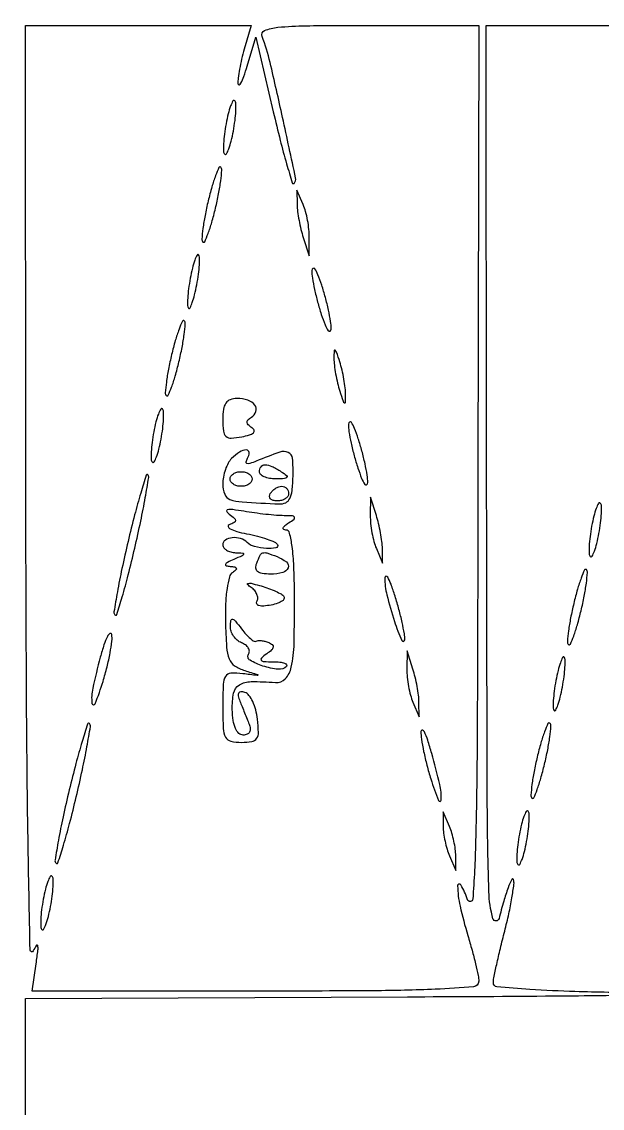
# Model space of a CAD drawing. Extents: x 23 to 255, y 40 to 184.
# Drawn here: x 97.08 to 103.8, y 113.36 to 125.93 of the extents above; entities that cross this region are included whole.
import ezdxf

# ---------------------------------------------------------------- set-up
doc = ezdxf.new("R2010")
doc.units = 0
doc.header["$MEASUREMENT"] = 0

msp = doc.modelspace()

# ---------------------------------------------------------------- linework, layer by layer
for points in [[(207.919475, 175.632891, 0.000007), (191.762556, 175.634099, 0.00002), (173.0434, 175.634494, 0.000013), (151.49745, 175.633531)], [(95.978963, 112.9704, 0.002155), (95.980965, 114.559096, 0.000091), (95.962749, 120.19545), (95.925134, 131.2146), (96.269167, 131.2146), (96.6132, 131.2146), (96.6132, 100.8432, -0.00018)], [(94.828272, 125.253774, -0.000012), (95.14799, 125.220123, -0.001055)], [(94.828272, 123.984774, -0.000012), (95.14799, 123.951123, -0.001055)], [(104.24835, 114.696349, -0.003323), (103.47983, 114.712564, -0.010046), (102.956807, 114.7376, -0.005912), (102.576137, 114.768022, -0.387641), (102.5352, 114.81289, -0.050082), (102.541133, 114.87197, -0.00395), (102.573765, 115.026543, -0.005337), (102.616205, 115.210585, -0.00406), (102.666487, 115.411329, 0.009191), (102.714566, 115.611992, 0.01229), (102.750333, 115.795777, 0.009537), (102.773292, 115.949183, 0.113289), (102.76756, 116.00862, 0.672352), (102.747372, 116.009938, 0.024822), (102.706184, 115.913193, 0.018093), (102.655524, 115.758603, 0.008618), (102.601049, 115.55648, -0.768907), (102.531043, 115.555515, -0.061152), (102.483233, 115.868785, -0.006603), (102.464871, 117.009985, -0.000395), (102.457675, 120.44925), (102.4506, 125.8848), (103.755081, 125.8848), (105.059561, 125.8848)], [(95.478405, 115.191492, 0.00002), (95.470079, 117.074415, 0.412907)], [(96.591991, 78.0858, -0.000015), (96.570667, 70.513747, -0.41338)], [(107.019, 75.6324), (102.0699, 75.6324), (97.1208, 75.6324), (97.1208, 95.1327), (97.1208, 114.633), (101.54115, 114.652297, 0.000648), (103.139529, 114.661347, 0.002328), (104.159784, 114.673198, 0.056422)]]:
    msp.add_lwpolyline(points, format="xyb")
for points in [[(99.652894, 125.610409, 0.012869), (99.623248, 125.496007, 0.012519), (99.599226, 125.379179, 0.012515), (99.583272, 125.27553, 0.044695), (99.580702, 125.208559, 0.494939), (99.594377, 125.199189, 0.195789), (99.614877, 125.21664, 0.035278), (99.648634, 125.294655, 0.011235), (99.687915, 125.415054), (99.788626, 125.749008), (99.989612, 124.884303, 0.004898), (100.069466, 124.55539, 0.008573), (100.142894, 124.284941, 0.003462), (100.208848, 124.063266, 0.56597), (100.229188, 124.058188, 0.254146), (100.247552, 124.120258, 0.001118), (100.096647, 124.820199, 0.004621), (99.951763, 125.456669, 0.033348), (99.858976, 125.756904, -0.411822), (99.88888, 125.824796, -0.067825), (100.042898, 125.862346, -0.023208), (100.365962, 125.880873, -0.00272), (101.087949, 125.8848), (102.366, 125.8848), (102.357129, 120.66075, -0.000614), (102.348631, 117.757276, -0.005121), (102.329699, 116.442356, -0.011782), (102.297876, 115.782678, -0.821755), (102.236731, 115.7751, 0.052363), (102.159817, 115.945958, 0.768871), (102.122071, 115.935602, 0.054274), (102.149583, 115.70021, 0.017438), (102.240016, 115.359804, -0.00693), (102.288252, 115.192483, -0.008228), (102.328992, 115.033175, -0.007285), (102.359118, 114.898034, -0.051237), (102.366, 114.831054, -0.390886), (102.307154, 114.767283, -0.009106), (101.86312, 114.739679, -0.009412), (101.152335, 114.721868, -0.001557), (99.781867, 114.7176), (97.197733, 114.7176), (97.244775, 115.03485, 0.005381), (97.266254, 115.191288, 0.085686), (97.263839, 115.2446, 0.667949), (97.24791, 115.247446, 0.032576), (97.212255, 115.1829, -0.793103), (97.1752, 115.19079, -0.000931), (97.151916, 116.477255, -0.002744), (97.134097, 118.135161, -0.001041), (97.126746, 120.44925), (97.1208, 125.8848), (98.426194, 125.8848), (99.731589, 125.8848)], [(99.4426, 124.7474, 0.014639), (99.423497, 124.626072, 0.020615), (99.414126, 124.516962, 0.017419), (99.413275, 124.428375, 0.192366), (99.42699, 124.39641, 0.497834), (99.446973, 124.399195, 0.037201), (99.473875, 124.457214, 0.028779), (99.501972, 124.54732, 0.01482), (99.5272, 124.6628, 0.014639), (99.546303, 124.784128, 0.020615), (99.555674, 124.893238, 0.017419), (99.556525, 124.981825, 0.192366), (99.54281, 125.01379, 0.497834), (99.522827, 125.011005, 0.037201), (99.495925, 124.952986, 0.028779), (99.467828, 124.86288, 0.01482)], [(99.2358, 123.8544, 0.010716), (99.199144, 123.685746, 0.015989), (99.175011, 123.536781, 0.010976), (99.161893, 123.414285, 0.22103), (99.174433, 123.379967, 0.522523), (99.19599, 123.383837, 0.017979), (99.234759, 123.477032, 0.019913), (99.277609, 123.607008, 0.010797), (99.3204, 123.7698, 0.010716), (99.357056, 123.938454, 0.015989), (99.381189, 124.087419, 0.010976), (99.394307, 124.209915, 0.22103), (99.381767, 124.244233, 0.522523), (99.36021, 124.240363, 0.017979), (99.321441, 124.147168, 0.019913), (99.278591, 124.017192, 0.010797)], [(100.265379, 123.8121, 0.028396), (100.271096, 123.732244, 0.013539), (100.287032, 123.630474, 0.013373), (100.309474, 123.524743, 0.018514), (100.3356, 123.4314), (100.403334, 123.2199), (100.405821, 123.4314, 0.029063), (100.401492, 123.524724, 0.019488), (100.386219, 123.630474, 0.019656), (100.363315, 123.732084, 0.036226), (100.3356, 123.8121), (100.262892, 123.9813)], [(99.029, 122.9614, 0.013023), (99.009548, 122.840406, 0.018695), (98.999146, 122.732343, 0.014773), (98.996588, 122.644305, 0.198781), (99.00869, 122.61511, 0.514681), (99.02664, 122.618104, 0.029048), (99.052256, 122.679233, 0.025168), (99.079304, 122.7704, 0.013162), (99.1042, 122.8862, 0.013023), (99.123652, 123.007194, 0.018695), (99.134054, 123.115257, 0.014773), (99.136612, 123.203295, 0.198781), (99.12451, 123.23249, 0.514681), (99.10656, 123.229496, 0.029048), (99.080944, 123.168367, 0.025168), (99.053896, 123.0772, 0.013162)], [(100.435572, 123.0507, 0.043462), (100.441957, 122.963233, 0.013021), (100.46666, 122.831797, 0.012948), (100.502212, 122.68507, 0.013688), (100.544731, 122.5431, 0.013612), (100.588044, 122.422799, 0.054972), (100.624193, 122.353807, 0.411151), (100.645293, 122.349571, 0.248638), (100.658628, 122.3739, 0.043462), (100.652243, 122.461367, 0.013021), (100.62754, 122.592802, 0.012948), (100.591988, 122.73953, 0.013688), (100.549469, 122.8815, 0.013612), (100.506156, 123.001801, 0.054972), (100.470007, 123.070792, 0.411151), (100.448907, 123.075029, 0.248638)], [(98.8128, 122.0778, 0.010716), (98.776144, 121.909146, 0.015989), (98.752011, 121.760181, 0.010976), (98.738893, 121.637685, 0.22103), (98.751433, 121.603367, 0.522523), (98.77299, 121.607237, 0.017979), (98.811759, 121.700432, 0.019913), (98.854609, 121.830408, 0.010797), (98.8974, 121.9932, 0.010716), (98.934056, 122.161854, 0.015989), (98.958189, 122.310819, 0.010976), (98.971307, 122.433315, 0.22103), (98.958767, 122.467633, 0.522523), (98.93721, 122.463763, 0.017979), (98.898441, 122.370568, 0.019913), (98.855591, 122.240592, 0.010797)], [(100.690866, 122.0355, 0.0298), (100.69563, 121.95564, 0.014229), (100.710763, 121.853874, 0.01405), (100.732655, 121.748144, 0.019418), (100.7586, 121.6548, 0.004595), (100.796054, 121.541446, 0.172749), (100.81258, 121.520606, 0.574334), (100.824462, 121.526859, 0.010926), (100.826334, 121.6125, 0.0298), (100.82157, 121.69236, 0.014229), (100.806437, 121.794126, 0.01405), (100.784545, 121.899856, 0.019418), (100.7586, 121.9932, 0.004595), (100.721146, 122.106554, 0.172749), (100.70462, 122.127394, 0.574334), (100.692738, 122.121141, 0.010926)], [(99.405, 121.328132, 0.026223), (99.41215, 121.191891, 0.183546), (99.441646, 121.133524, 0.202262), (99.500635, 121.112612, 0.032618), (99.624279, 121.127981, 0.02449), (99.713205, 121.14954, 0.110186), (99.759706, 121.175327, 0.314507), (99.766456, 121.20345, 0.162244), (99.742147, 121.232574, -0.047565), (99.698991, 121.265288, -0.196066), (99.685313, 121.294352, -0.21391), (99.69637, 121.322962, -0.056798), (99.735748, 121.353971, 0.175135), (99.788361, 121.420316, 0.250029), (99.776168, 121.49296, 0.151875), (99.694297, 121.550552, 0.078057), (99.569207, 121.5702, 0.085256), (99.49084, 121.55674, 0.159981), (99.440497, 121.517871, 0.115515), (99.413046, 121.446257, 0.034019)], [(98.606, 121.1848, 0.014639), (98.586897, 121.063472, 0.020615), (98.577526, 120.954362, 0.017419), (98.576675, 120.865775, 0.192366), (98.59039, 120.83381, 0.497834), (98.610373, 120.836595, 0.037201), (98.637275, 120.894614, 0.028779), (98.665372, 120.98472, 0.01482), (98.6906, 121.1002, 0.014639), (98.709703, 121.221528, 0.020615), (98.719074, 121.330638, 0.017419), (98.719925, 121.419225, 0.192366), (98.70621, 121.45119, 0.497834), (98.686227, 121.448405, 0.037201), (98.659325, 121.390386, 0.028779), (98.631228, 121.30028, 0.01482)], [(100.858572, 121.2741, 0.043462), (100.864957, 121.186633, 0.013021), (100.88966, 121.055197, 0.012948), (100.925212, 120.90847, 0.013688), (100.967731, 120.7665, 0.013612), (101.011044, 120.646199, 0.054972), (101.047193, 120.577207, 0.411151), (101.068293, 120.572971, 0.248638), (101.081628, 120.5973, 0.043462), (101.075243, 120.684767, 0.013021), (101.05054, 120.816202, 0.012948), (101.014988, 120.96293, 0.013688), (100.972469, 121.1049, 0.013612), (100.929156, 121.225201, 0.054972), (100.893007, 121.294192, 0.411151), (100.871907, 121.298429, 0.248638)], [(99.50652, 120.87648, 0.075503), (99.467584, 120.8236, 0.038434), (99.434822, 120.747624, 0.037078), (99.41248, 120.662329, 0.045545), (99.405, 120.58038, 0.091307), (99.426601, 120.463081, 0.220845), (99.488293, 120.403036, 0.06846), (99.627957, 120.37466, 0.00404), (100.06065, 120.35055, 0.126801), (100.132422, 120.365448, 0.16508), (100.179628, 120.412535, 0.088247), (100.206461, 120.504667, 0.020135), (100.217396, 120.66736, 0.026495), (100.211844, 120.879768, 0.280166), (100.163193, 120.947139, 0.186922), (100.06495, 120.950034, 0.012091), (99.792972, 120.846321, -0.01841), (99.718572, 120.819022, -0.158479), (99.68364, 120.819005, -0.406439), (99.673764, 120.837751, -0.066688), (99.692215, 120.879023, 0.147727), (99.709815, 120.945121, 0.408544), (99.678272, 120.975222, 0.141501), (99.598564, 120.951016, 0.052406)], [(100.0818, 120.7242, -0.023197), (100.143464, 120.680166, -0.409657), (100.146278, 120.658072, -0.220444), (100.11938, 120.643866, -0.011293), (100.01835, 120.640895, -0.042523), (99.945475, 120.646605, -0.062416), (99.883915, 120.664832, -0.082215), (99.842211, 120.691952, -0.210568), (99.828, 120.7242, -0.163584), (99.846971, 120.780635, -0.234725), (99.893393, 120.803698, -0.112355), (99.971704, 120.785876, -0.031558)], [(98.308725, 119.916975, 0.005543), (98.238005, 119.603961, 0.008736), (98.185001, 119.333672, 0.00352), (98.14571, 119.103577, 0.241404), (98.157442, 119.067158, 0.562755), (98.178892, 119.072402, 0.004448), (98.241542, 119.277131, 0.009724), (98.311268, 119.530425, 0.005521), (98.386275, 119.839425, 0.004924), (98.455663, 120.153785, 0.007806), (98.508228, 120.424499, 0.002838), (98.548131, 120.656268, 0.242127), (98.537558, 120.689242, 0.563915), (98.518166, 120.684465, 0.003567), (98.455229, 120.477498, 0.008717), (98.38507, 120.224622, 0.004979)], [(99.7434, 120.6396, -0.148195), (99.733623, 120.607337, -0.098894), (99.706123, 120.579851, -0.082425), (99.665014, 120.561319, -0.064853), (99.6165, 120.555, -0.064853), (99.567986, 120.561319, -0.082425), (99.526877, 120.579851, -0.098894), (99.499377, 120.607337, -0.148195), (99.4896, 120.6396, -0.148195), (99.499377, 120.671863, -0.098894), (99.526877, 120.699349, -0.082425), (99.567986, 120.717881, -0.064853), (99.6165, 120.7242, -0.064853), (99.665014, 120.717881, -0.082425), (99.706123, 120.699349, -0.098894), (99.733623, 120.671863, -0.148195)], [(100.1664, 120.4704, -0.153634), (100.156246, 120.438135, -0.097988), (100.127656, 120.410651, -0.080552), (100.084938, 120.392106, -0.062283), (100.034507, 120.3858, -0.066118), (99.987839, 120.391998, -0.138808), (99.956717, 120.410651, -0.191142), (99.945768, 120.438282, -0.139169), (99.9549, 120.4704, -0.06081), (99.980805, 120.502761, -0.051032), (100.015211, 120.530149, -0.053229), (100.052481, 120.548799, -0.089642), (100.086793, 120.555, -0.105429), (100.117167, 120.548523, -0.099231), (100.143015, 120.530149, -0.096318), (100.160341, 120.502695, -0.092995)], [(101.111379, 120.2166, 0.029063), (101.115708, 120.123276, 0.019488), (101.130981, 120.017526, 0.019656), (101.153885, 119.915916, 0.036226), (101.1816, 119.8359), (101.254308, 119.6667), (101.251821, 119.8359, 0.028396), (101.246104, 119.915756, 0.013539), (101.230168, 120.017526, 0.013373), (101.207726, 120.123257, 0.018514), (101.1816, 120.2166), (101.113866, 120.4281)], [(103.6726, 120.0944, 0.014639), (103.653497, 119.973072, 0.020615), (103.644126, 119.863962, 0.017419), (103.643275, 119.775375, 0.192366), (103.65699, 119.74341, 0.497834), (103.676973, 119.746195, 0.037201), (103.703875, 119.804214, 0.028779), (103.731972, 119.89432, 0.01482), (103.7572, 120.0098, 0.014639), (103.776303, 120.131128, 0.020615), (103.785674, 120.240238, 0.017419), (103.786525, 120.328825, 0.192366), (103.77281, 120.36079, 0.497834), (103.752827, 120.358005, 0.037201), (103.725925, 120.299986, 0.028779), (103.697828, 120.20988, 0.01482)], [(99.478023, 120.233964, -0.021409), (99.53817, 120.187483, -0.221012), (99.551045, 120.159777, -0.280729), (99.536823, 120.136443, -0.032281), (99.478023, 120.11078, 0.409407), (99.46755, 120.088913, 0.193576), (99.490043, 120.062901, 0.0522), (99.56605, 120.033325, 0.018039), (99.680884, 120.006349, -0.014916), (99.805477, 119.9779, -0.019868), (99.916601, 119.94425, -0.017502), (100.005128, 119.910038, -0.154575), (100.036511, 119.883037, -0.520702), (100.019519, 119.843572, -0.066655), (99.90975, 119.835769, -0.046664), (99.771938, 119.857359, -0.134996), (99.688723, 119.904677, 0.124231), (99.611585, 119.950727, 0.09631), (99.513905, 119.960427, 0.120213), (99.435019, 119.933202, 0.255127), (99.405, 119.8782, 0.16722), (99.416267, 119.845453, 0.090029), (99.44849, 119.816705, 0.072474), (99.496418, 119.796203, 0.054897), (99.55305, 119.787654, -0.011173), (99.635245, 119.782511, -0.467319), (99.644206, 119.769735, -0.223503), (99.62936, 119.752197, -0.005675), (99.5319, 119.709, 0.014773), (99.459088, 119.67513, 0.156051), (99.435949, 119.652487, 0.482552), (99.442952, 119.636485, 0.05056), (99.4896, 119.629051, -0.029819), (99.543017, 119.622793, -0.249727), (99.561503, 119.608276, -0.32242), (99.557254, 119.588157, -0.041419), (99.52023, 119.559655, 0.186615), (99.481498, 119.506366, 0.027797), (99.45413, 119.374043, 0.026663), (99.437549, 119.200139, 0.016227), (99.43563, 118.993649, 0.010189), (99.448603, 118.695842, 0.07755), (99.478964, 118.559237, 0.15134), (99.541874, 118.480463, 0.074043), (99.6588, 118.42417, -0.000592), (99.808407, 118.377554, -0.48034), (99.810885, 118.371202, -0.300911), (99.802726, 118.367133, -0.000498), (99.63765, 118.38754, 0.042606), (99.497811, 118.392974, 0.249426), (99.436623, 118.356693, 0.128246), (99.409785, 118.267284, 0.00913), (99.405, 118.005268, 0.010812), (99.410415, 117.754878, 0.110634), (99.437268, 117.655383, 0.216658), (99.497695, 117.608477, 0.058408), (99.621199, 117.594, 0.039843), (99.74139, 117.603593, 0.20504), (99.796617, 117.638507, 0.158579), (99.817477, 117.708919, 0.021799), (99.806619, 117.863544, 0.037395), (99.78641, 117.969504, 0.044391), (99.751304, 118.065101, 0.050033), (99.707619, 118.137873, 0.15329), (99.661538, 118.171187, 0.071259), (99.61407, 118.179799, 0.276765), (99.588954, 118.165986, 0.192005), (99.583793, 118.131506, 0.038068), (99.603019, 118.070844, 0.00011), (99.628106, 118.008621, 0.000069), (99.657499, 117.935791, 0.000069), (99.686473, 117.864057, 0.000126), (99.710151, 117.8055, -0.070893), (99.723029, 117.753544, -0.149171), (99.715063, 117.713157, -0.171634), (99.687172, 117.687692, -0.100332), (99.642318, 117.6786, -0.186683), (99.590642, 117.698591, -0.106838), (99.551265, 117.753784, -0.067082), (99.525556, 117.845654, -0.027647), (99.51474, 117.9747, -0.056006), (99.530431, 118.162051, -0.207134), (99.596332, 118.257567, -0.139139), (99.731377, 118.296672, -0.021417), (100.013252, 118.286105, 0.228399), (100.12807, 118.330479, 0.135727), (100.197609, 118.463045, 0.048023), (100.23008, 118.738534, 0.006876), (100.234402, 119.30715, 0.008504), (100.226872, 119.632277, 0.023384), (100.206961, 119.860762, 0.026882), (100.177823, 120.014398, 0.341408), (100.134675, 120.048695, -0.147738), (100.110125, 120.056478, -0.346538), (100.104735, 120.073701, -0.126958), (100.123534, 120.100233, -0.032026), (100.1664, 120.132, 0.019524), (100.230199, 120.176855, 0.389168), (100.234049, 120.198415, 0.242742), (100.210105, 120.212411, 0.011372), (100.113525, 120.215305, -0.01823), (100.024825, 120.21918, -0.007114), (99.902686, 120.230737, -0.007031), (99.770714, 120.247003, -0.008675), (99.648225, 120.266023, 0.010523), (99.521027, 120.285292, 0.079034), (99.460321, 120.283565, 0.501774), (99.451174, 120.264845, 0.120589)], [(100.032581, 119.742249, -0.077803), (100.140793, 119.680046, -0.322727), (100.159715, 119.611531, -0.249217), (100.098092, 119.55667, -0.059804), (99.957555, 119.5398, -0.033085), (99.861187, 119.546184, -0.135263), (99.807707, 119.56887, -0.219604), (99.787692, 119.608431, -0.100949), (99.797406, 119.6667, -0.021838), (99.83683, 119.757386, -0.204329), (99.868315, 119.784665, -0.158654), (99.914102, 119.784489, -0.011968)], [(101.278361, 119.4975, 0.060217), (101.303428, 119.298435, 0.016471), (101.390581, 118.993623, 0.026239), (101.474947, 118.77211, 0.786377), (101.509845, 118.7784, 0.058568), (101.50573, 118.850143, 0.010892), (101.479966, 118.979854, 0.01154), (101.442841, 119.130943, 0.010307), (101.397475, 119.286, 0.011176), (101.351164, 119.422272, 0.040764), (101.313003, 119.505167, 0.327906), (101.292131, 119.514593, 0.355489)], [(103.4658, 119.2014, 0.010716), (103.429144, 119.032746, 0.015989), (103.405011, 118.883781, 0.010976), (103.391893, 118.761285, 0.22103), (103.404433, 118.726967, 0.522523), (103.42599, 118.730837, 0.017979), (103.464759, 118.824032, 0.019913), (103.507609, 118.954008, 0.010797), (103.5504, 119.1168, 0.010716), (103.587056, 119.285454, 0.015989), (103.611189, 119.434419, 0.010976), (103.624307, 119.556915, 0.22103), (103.611767, 119.591233, 0.522523), (103.59021, 119.587363, 0.017979), (103.551441, 119.494168, 0.019913), (103.508591, 119.364192, 0.010797)], [(100.108875, 119.287486, -0.291543), (100.11619, 119.259717, -0.16012), (100.094754, 119.230153, -0.076112), (100.041037, 119.202597, -0.033304), (99.963385, 119.182316, -0.026968), (99.879871, 119.170976, -0.081241), (99.822758, 119.175617, -0.212434), (99.798202, 119.194749, -0.267057), (99.799099, 119.22308, 0.14247), (99.809472, 119.260482, 0.0936), (99.800572, 119.304578, 0.079635), (99.773876, 119.348638, 0.065533), (99.733089, 119.3856, -0.038311), (99.691868, 119.419067, -0.593331), (99.695561, 119.433021, -0.118202), (99.731719, 119.433229, -0.008807), (99.828, 119.408933, -0.017841), (99.914058, 119.382268, -0.017992), (99.997751, 119.349601, -0.01812), (100.068422, 119.315955, -0.066419)], [(99.791457, 118.763595, -0.133451), (99.814178, 118.771326, -0.041058), (99.850696, 118.770616, -0.0378), (99.893198, 118.76301, -0.033536), (99.935865, 118.748886, -0.075725), (99.97753, 118.724029, -0.27038), (99.987864, 118.696033, -0.166625), (99.969254, 118.662348, -0.030082), (99.9126, 118.616936, 0.02638), (99.851275, 118.568521, 0.409681), (99.84952, 118.544227, 0.20629), (99.880227, 118.529075, 0.011292), (99.99015, 118.525895, -0.024397), (100.065115, 118.521759, -0.059079), (100.119133, 118.50957, -0.144442), (100.143415, 118.491983, -0.377101), (100.14214, 118.47214, -0.228472), (100.046593, 118.438753, -0.048998), (99.870068, 118.47656, -0.056336), (99.71985, 118.543906, -0.419955), (99.703002, 118.612278, 0.153659), (99.712012, 118.647766, 0.1231), (99.700255, 118.685606, 0.097783), (99.668618, 118.720173, 0.067169), (99.621862, 118.745749, -0.084201), (99.571507, 118.775552, -0.067417), (99.529242, 118.822424, -0.067772), (99.50116, 118.878571, -0.08717), (99.492291, 118.935501, -0.036251), (99.49858, 119.003803, -0.432805), (99.518327, 119.017013, -0.165664), (99.550724, 118.996895, -0.009916), (99.622832, 118.9053, 0.021815), (99.674781, 118.842449, 0.034412), (99.725104, 118.793879, 0.037752), (99.767962, 118.763062, 0.29331)], [(97.98795, 118.579738, 0.010937), (97.900172, 118.219648, 0.082738), (97.891086, 118.045513, 0.779447), (97.928378, 118.040498, 0.020563), (98.019747, 118.299475, 0.013582), (98.06599, 118.465988, 0.015451), (98.100956, 118.62779, 0.014738), (98.122222, 118.766189, 0.078849), (98.119604, 118.842277, 0.520131), (98.099192, 118.851388, 0.142586), (98.070245, 118.820195, 0.037573), (98.030435, 118.723266, 0.013406)], [(101.534379, 118.44, 0.029063), (101.538708, 118.346676, 0.019488), (101.553981, 118.240926, 0.019656), (101.576885, 118.139316, 0.036226), (101.6046, 118.0593), (101.677308, 117.8901), (101.674821, 118.0593, 0.028396), (101.669104, 118.139156, 0.013539), (101.653168, 118.240926, 0.013373), (101.630726, 118.346657, 0.018514), (101.6046, 118.44), (101.536866, 118.6515)], [(103.259, 118.3084, 0.013023), (103.239548, 118.187406, 0.018695), (103.229146, 118.079343, 0.014773), (103.226588, 117.991305, 0.198781), (103.23869, 117.96211, 0.514681), (103.25664, 117.965104, 0.029048), (103.282256, 118.026233, 0.025168), (103.309304, 118.1174, 0.013162), (103.3342, 118.2332, 0.013023), (103.353652, 118.354194, 0.018695), (103.364054, 118.462257, 0.014773), (103.366612, 118.550295, 0.198781), (103.35451, 118.57949, 0.514681), (103.33656, 118.576496, 0.029048), (103.310944, 118.515367, 0.025168), (103.283896, 118.4242, 0.013162)], [(97.6284, 117.0441, 0.005657), (97.556914, 116.731854, 0.008907), (97.503373, 116.4621, 0.003649), (97.463797, 116.232675, 0.241783), (97.475669, 116.195731, 0.559953), (97.497592, 116.200991, 0.004652), (97.56151, 116.403963, 0.009967), (97.632773, 116.65572, 0.005656), (97.709475, 116.963025, 0.005347), (97.780301, 117.275938, 0.008444), (97.833624, 117.545903, 0.003296), (97.873508, 117.776139, 0.242157), (97.862206, 117.811394, 0.560559), (97.841301, 117.806357, 0.004191), (97.777242, 117.602284, 0.009464), (97.705766, 117.350734, 0.005387)], [(101.698049, 117.7209, 0.047688), (101.703277, 117.63117, 0.012587), (101.728851, 117.489572, 0.012658), (101.766268, 117.329163, 0.012693), (101.811725, 117.171, 0.019356), (101.901039, 116.921654, 0.810372), (101.932724, 116.927221, 0.067088), (101.914824, 117.107116, 0.00956), (101.822033, 117.4671, 0.010577), (101.776182, 117.619334, 0.035193), (101.73706, 117.716141, 0.237485), (101.714004, 117.73367, 0.45784)], [(103.0428, 117.4248, 0.010716), (103.006144, 117.256146, 0.015989), (102.982011, 117.107181, 0.010976), (102.968893, 116.984685, 0.22103), (102.981433, 116.950367, 0.522523), (103.00299, 116.954237, 0.017979), (103.041759, 117.047432, 0.019913), (103.084609, 117.177408, 0.010797), (103.1274, 117.3402, 0.010716), (103.164056, 117.508854, 0.015989), (103.188189, 117.657819, 0.010976), (103.201307, 117.780315, 0.22103), (103.188767, 117.814633, 0.522523), (103.16721, 117.810763, 0.017979), (103.128441, 117.717568, 0.019913), (103.085591, 117.587592, 0.010797)], [(101.954892, 116.6211, 0.0338), (101.960105, 116.544078, 0.019125), (101.97625, 116.4519, 0.019025), (101.999737, 116.359797, 0.02954), (102.0276, 116.2827), (102.100308, 116.1135), (102.100308, 116.2827, 0.0338), (102.095095, 116.359722, 0.019125), (102.07895, 116.4519, 0.019025), (102.055463, 116.544003, 0.02954), (102.0276, 116.6211), (101.954892, 116.7903)], [(102.836, 116.5318, 0.014639), (102.816897, 116.410472, 0.020615), (102.807526, 116.301362, 0.017419), (102.806675, 116.212775, 0.192366), (102.82039, 116.18081, 0.497834), (102.840373, 116.183595, 0.037201), (102.867275, 116.241614, 0.028779), (102.895372, 116.33172, 0.01482), (102.9206, 116.4472, 0.014639), (102.939703, 116.568528, 0.020615), (102.949074, 116.677638, 0.017419), (102.949925, 116.766225, 0.192366), (102.93621, 116.79819, 0.497834), (102.916227, 116.795405, 0.037201), (102.889325, 116.737386, 0.028779), (102.861228, 116.64728, 0.01482)], [(97.3276, 115.7798, 0.014639), (97.308497, 115.658472, 0.020615), (97.299126, 115.549362, 0.017419), (97.298275, 115.460775, 0.192366), (97.31199, 115.42881, 0.497834), (97.331973, 115.431595, 0.037201), (97.358875, 115.489614, 0.028779), (97.386972, 115.57972, 0.01482), (97.4122, 115.6952, 0.014639), (97.431303, 115.816528, 0.020615), (97.440674, 115.925638, 0.017419), (97.441525, 116.014225, 0.192366), (97.42781, 116.04619, 0.497834), (97.407827, 116.043405, 0.037201), (97.380925, 115.985386, 0.028779), (97.352828, 115.89528, 0.01482)]]:
    msp.add_lwpolyline(points, format="xyb", close=True)

doc.saveas('drawing.dxf')
